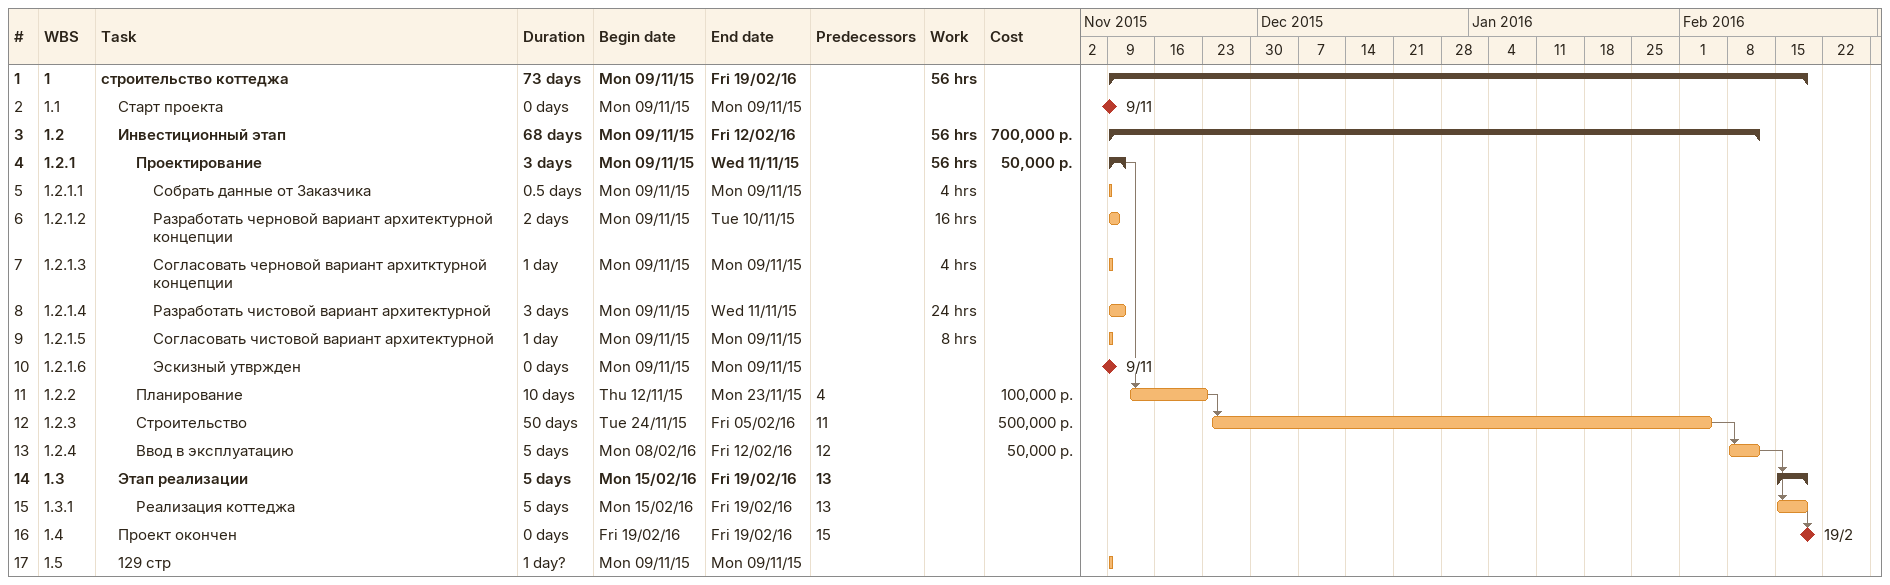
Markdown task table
| ID | WBS | Task | Duration | Start | Finish | Predecessors | Work (h) | Cost (р.) |
|---|---|---|---|---|---|---|---|---|
| 1 | 1 | **строительство коттеджа** | 73d | 2015-11-09 | 2016-02-19 |  | 56 |  |
| 2 | 1.1 | Старт проекта | 0d | 2015-11-09 | 2015-11-09 |  |  |  |
| 3 | 1.2 | **Инвестиционный этап** | 68d | 2015-11-09 | 2016-02-12 |  | 56 | 700000 |
| 4 | 1.2.1 | **Проектирование** | 3d | 2015-11-09 | 2015-11-11 |  | 56 | 50000 |
| 5 | 1.2.1.1 | Собрать данные от Заказчика | 0.5d | 2015-11-09 | 2015-11-09 |  | 4 |  |
| 6 | 1.2.1.2 | Разработать черновой вариант архитектурной концепции | 2d | 2015-11-09 | 2015-11-10 |  | 16 |  |
| 7 | 1.2.1.3 | Согласовать черновой вариант архитктурной концепции | 1d | 2015-11-09 | 2015-11-09 |  | 4 |  |
| 8 | 1.2.1.4 | Разработать чистовой вариант архитектурной | 3d | 2015-11-09 | 2015-11-11 |  | 24 |  |
| 9 | 1.2.1.5 | Согласовать чистовой вариант архитектурной | 1d | 2015-11-09 | 2015-11-09 |  | 8 |  |
| 10 | 1.2.1.6 | Эскизный утвржден | 0d | 2015-11-09 | 2015-11-09 |  |  |  |
| 11 | 1.2.2 | Планирование | 10d | 2015-11-12 | 2015-11-23 | 4 |  | 100000 |
| 12 | 1.2.3 | Строительство | 50d | 2015-11-24 | 2016-02-05 | 11 |  | 500000 |
| 13 | 1.2.4 | Ввод в эксплуатацию | 5d | 2016-02-08 | 2016-02-12 | 12 |  | 50000 |
| 14 | 1.3 | **Этап реализации** | 5d | 2016-02-15 | 2016-02-19 | 13 |  |  |
| 15 | 1.3.1 | Реализация коттеджа | 5d | 2016-02-15 | 2016-02-19 | 13 |  |  |
| 16 | 1.4 | Проект окончен | 0d | 2016-02-19 | 2016-02-19 | 15 |  |  |
| 17 | 1.5 | 129 стр | 1d? | 2015-11-09 | 2015-11-09 |  |  |  |
